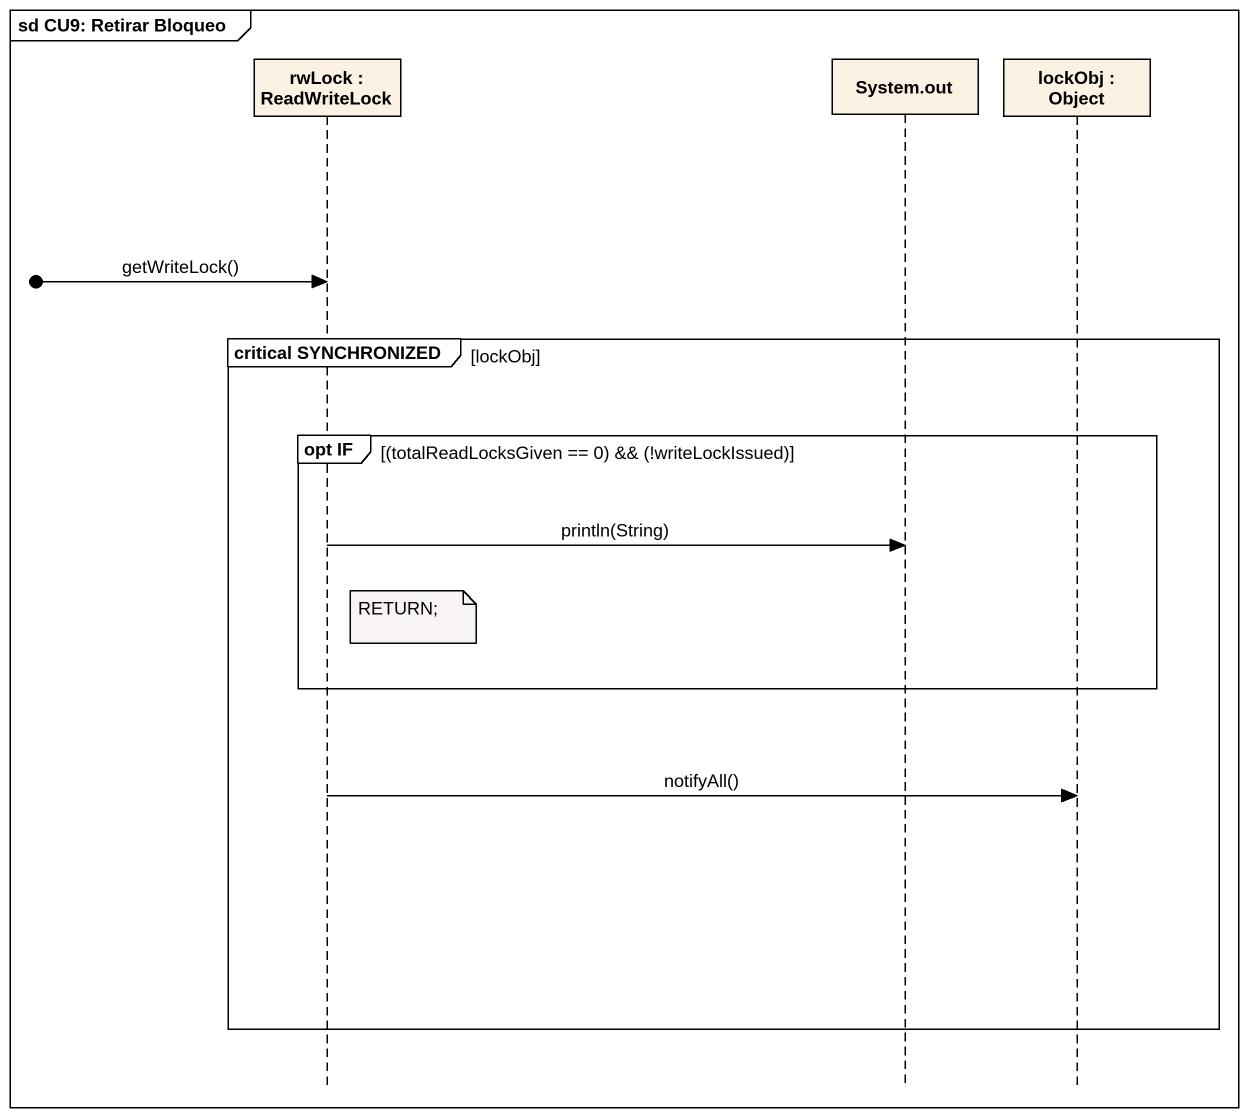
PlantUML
@startuml
mainframe sd CU9: Retirar Bloqueo
hide footbox
participant "rwLock : ReadWriteLock" as rwLock
participant "System.out" as System_out
participant "lockObj : Object" as lockObj

[o-> rwLock : getWriteLock()
group critical SYNCHRONIZED [lockObj]
  group opt IF [(totalReadLocksGiven == 0) && (!writeLockIssued)]
    rwLock -> System_out : println(String)
    note right of rwLock : RETURN;
  end
  rwLock -> lockObj : notifyAll()
end
@enduml
